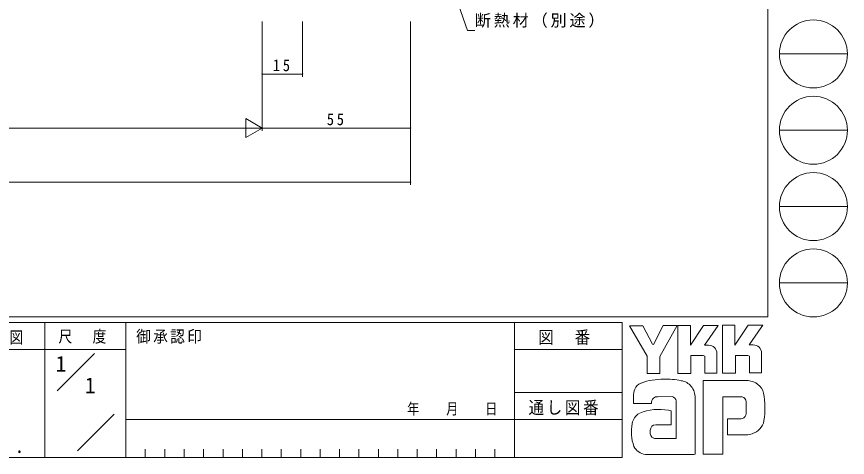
# Model space of a CAD drawing. Units: millimetres, scale not verified. Extents: x -567 to 567, y -403 to 403.
# Drawn here: x 258.8 to 566.7, y -403 to -239.7 of the extents above; entities that cross this region are included whole.
import ezdxf
from ezdxf.enums import TextEntityAlignment as Align

# ---------------------------------------------------------------- set-up
doc = ezdxf.new("R2010")
doc.units = ezdxf.units.MM
doc.header["$LTSCALE"] = 2
doc.layers.add('0-1_YKK_ZWAK', color=7, linetype='Continuous', lineweight=18)
doc.layers.add('0-7_YKK_D', color=6, linetype='Continuous', lineweight=18)
doc.layers.add('0-2_USER1', color=7, linetype='Continuous')
doc.styles.add('ＭＳ ゴシック', font='')
doc.styles.get('ＭＳ ゴシック').set_extended_font_data('MS Gothic')

msp = doc.modelspace()

# ---------------------------------------------------------------- linework, layer by layer
at = {"layer": '0-1_YKK_ZWAK'}
for p, q in [((537.274, 399), (537.274, -351)), ((541.526, -253.56), (566.726, -253.56)), ((541.526, -281.84), (566.726, -281.84)), ((541.526, -310.12), (566.726, -310.12)), ((541.526, -338.4), (566.726, -338.4)), ((537.274, -351), (-562.726, -351)), ((483.274, -353), (-562.726, -353)), ((269.274, -353), (269.274, -403)), ((299.274, -353), (299.274, -403)), ((443.274, -353), (443.274, -403)), ((483.274, -353), (483.274, -403)), ((498.468, -354.14), (494.818, -361.245)), ((520.38, -354.024), (525.052, -354.024)), ((520.38, -371.748), (520.38, -354.024)), ((529.956, -354.024), (535.362, -354.024)), ((535.362, -354.024), (534.822, -354.951)), ((485.898, -354.294), (490.918, -354.294)), ((492.462, -365.569), (485.898, -354.294)), ((503.931, -371.902), (503.931, -354.178)), ((534.822, -354.951), (530.362, -361.322)), ((270.68, -362.999), (173.274, -362.999)), ((270.68, -362.999), (299.274, -362.999)), ((443.274, -363), (483.274, -363)), ((515.244, -361.438), (513.76, -361.438)), ((531.846, -361.322), (530.362, -361.322)), ((273.803, -378.337), (287.65, -364.49)), ((513.236, -365.26), (508.68, -365.26)), ((518.333, -364.527), (518.333, -371.786)), ((525.245, -365.222), (525.245, -371.748)), ((529.802, -365.222), (525.245, -365.222)), ((530.42, -365.453), (529.802, -365.222)), ((530.42, -371.709), (530.42, -365.453)), ((534.937, -364.527), (534.937, -371.709)), ((525.245, -371.748), (520.38, -371.748)), ((530.42, -371.637), (530.492, -371.709)), ((534.937, -371.709), (530.42, -371.709)), ((529.879, -374.566), (513.314, -374.566)), ((513.314, -374.566), (513.314, -401.866)), ((443.274, -378.999), (483.274, -378.999)), ((487.443, -383.1), (487.443, -380.344)), ((501.768, -380.436), (496.486, -380.536)), ((510.302, -380.976), (510.302, -401.828)), ((520.496, -380.513), (527.137, -380.513)), ((520.496, -401.866), (520.496, -380.513)), ((494.084, -383.1), (487.443, -383.1)), ((503.313, -395.958), (503.313, -382.057)), ((529.236, -382.652), (529.261, -386.415)), ((281.377, -400.636), (294.983, -387.03)), ((299.274, -389), (443.274, -389)), ((483.274, -388.999), (443.274, -388.999)), ((501.382, -390.9), (495.676, -390.907)), ((522.234, -388.699), (522.234, -394.607)), ((527.292, -388.699), (522.234, -388.699)), ((495.281, -395.958), (503.313, -395.958)), ((502.695, -395.958), (503.197, -395.958)), ((503.313, -395.957), (503.314, -395.958)), ((522.234, -394.607), (529.84, -394.607)), ((529.84, -394.607), (531.385, -394.259)), ((306.474, -400), (306.474, -403)), ((313.674, -400), (313.674, -403)), ((320.874, -400), (320.874, -403)), ((328.074, -400), (328.074, -403)), ((335.274, -400), (335.274, -403)), ((342.474, -400), (342.474, -403)), ((349.674, -400), (349.674, -403)), ((356.874, -400), (356.874, -403)), ((364.074, -400), (364.074, -403)), ((371.274, -400), (371.274, -403)), ((378.474, -400), (378.474, -403)), ((385.674, -400), (385.674, -403)), ((392.874, -400), (392.874, -403)), ((400.074, -400), (400.074, -403)), ((407.274, -400), (407.274, -403)), ((414.474, -400), (414.474, -403)), ((421.674, -400), (421.674, -403)), ((428.874, -400), (428.874, -403)), ((436.074, -400), (436.074, -403)), ((-562.726, -403), (483.274, -403)), ((494.084, -401.944), (491.96, -401.944)), ((509.838, -401.905), (494.084, -401.944)), ((510.302, -401.828), (509.838, -401.905))]:
    msp.add_line(p, q, dxfattribs=at)
for points in [[(498.468, -354.14), (503.648, -354.14), (497.173, -365.608)], [(503.931, -354.178), (508.526, -354.178), (508.526, -361.462), (513.352, -354.101)], [(513.352, -354.101), (518.817, -354.101), (513.76, -361.438)], [(525.052, -354.024), (525.052, -361.441), (529.956, -354.024)], [(490.918, -354.294), (494.509, -361.013), (494.818, -361.245)], [(497.173, -365.608), (497.173, -371.941), (492.462, -371.941), (492.462, -365.569)], [(508.68, -365.26), (508.68, -371.902), (503.931, -371.902)], [(518.333, -371.786), (513.854, -371.786), (513.854, -365.492), (513.236, -365.26)], [(500.378, -385.533), (501.382, -385.764), (501.382, -390.9)], [(513.314, -401.866), (519.376, -401.866), (520.496, -401.866)]]:
    msp.add_lwpolyline(points, dxfattribs=at)
for centre in [(554.126, -253.56), (554.126, -281.84), (554.126, -310.12), (554.126, -338.4)]:
    msp.add_circle(centre, 12.6, dxfattribs=at)
for centre, radius, start, end in [((515.244, -364.527), 3.089, 0.00166, 89.99604), ((531.846, -364.411), 3.089, 0.00166, 89.99604), ((491.283, -378.793), 3.491, 109.02127, 161.51264), ((498.591, -399.287), 25.257, 89.89165, 109.30848), ((499.333, -403.662), 29.64, 78.7801, 91.46938), ((504.032, -380.852), 6.355, 40.66422, 80.31694), ((529.662, -380.772), 6.202, 14.44572, 87.08746), ((494.644, -380.38), 7.196, 158.41083, 179.71775), ((503.715, -380.836), 6.588, 358.78059, 38.76563), ((497.096, -383.01), 3.013, 138.46382, 181.71359), ((496.295, -382.958), 2.43, 85.50551, 126.78038), ((501.068, -382.649), 2.321, 14.7552, 72.44995), ((527.366, -382.256), 1.756, 16.43123, 96.91661), ((524.033, -383.297), 5.248, 4.93423, 17.03552), ((506.368, -384.696), 29.8, 350.99027, 10.67625), ((492.455, -391.468), 5.583, 121.82711, 169.08475), ((496.874, -404.22), 19.013, 79.38098, 112.05825), ((527.293, -386.834), 1.865, 269.95468, 342.90145), ((524.002, -385.916), 5.281, 343.6902, 354.75362), ((502.487, -393.564), 15.832, 168.76372, 199.80079), ((495.688, -392.97), 2.064, 90.33953, 178.03639), ((529.752, -388.35), 6.13, 285.44291, 349.90448), ((496.963, -393.469), 3.384, 171.08203, 216.71923), ((495.631, -393.807), 2.18, 230.9728, 260.75491), ((492.474, -396.489), 5.461, 207.31435, 263.59464)]:
    msp.add_arc(centre, radius, start, end, dxfattribs=at)
at = {"layer": '0-7_YKK_D'}
for p, q in [((408.46, -194.467), (425.898, -244.886)), ((349.764, -241.5), (349.764, -262)), ((349.764, -241.5), (349.764, -282)), ((349.764, -241.5), (349.764, -282)), ((364.764, -241.5), (364.764, -262)), ((404.764, -241.5), (404.764, -282)), ((404.765, -241.5), (404.765, -301.999)), ((425.898, -244.886), (428.598, -244.886)), ((349.764, -261), (364.764, -261)), ((343.702, -277.5), (343.702, -284.5)), ((349.764, -281), (343.702, -277.5)), ((16.764, -281), (342.764, -281)), ((349.764, -281), (337.64, -281)), ((349.764, -281), (343.702, -284.5)), ((349.764, -281), (404.764, -281)), ((-45.235, -301.001), (404.765, -300.999))]:
    msp.add_line(p, q, dxfattribs=at)
for centre, start, end in [((349.764, -261), 0, 180), ((349.764, -261), 180, 0), ((364.764, -261), 0, 180), ((364.764, -261), 180, 0), ((404.764, -281), 0, 180), ((404.764, -281), 180, 0), ((404.765, -300.999), 0.00033, 180.00033), ((404.765, -300.999), 180.00033, 0.00033)]:
    msp.add_arc(centre, 0.106, start, end, dxfattribs=at)

# ---------------------------------------------------------------- texts
at = {"layer": '0-1_YKK_ZWAK', "attachment_point": 7, "style": 'ＭＳ ゴシック'}
for s, insert, char_height in [('\\T1.24;\\W0.85;作\\~\\~図', (243.445, -361.232), 4.399), ('\\T1.24;\\W0.85;尺\\~\\~度', (274.292, -360.91), 4.399), ('\\T1.17;\\W0.9;御承認印', (303.084, -360.904), 4.399), ('\\T1.17;\\W0.9;図\u3000番', (452.128, -361.374), 4.692), ('\\T1.17;\\W0.9;通し図番', (448.529, -387.406), 4.692), ('\\T1.28;\\W0.8;年\\~\\~\\~月\\~\\~\\~日', (403.526, -387.527), 4.147), ('\\T1.24;\\W0.85;\\~．\\~．', (243.638, -401.494), 5.132)]:
    msp.add_mtext(s, dxfattribs=dict(at, insert=insert, char_height=char_height))
at = {"layer": '0-2_USER1', "style": 'ＭＳ ゴシック'}
for p in [(273.274, -372.999), (284.036, -380.999)]:
    msp.add_text('1', height=5.865, dxfattribs=at).set_placement(p, align=Align.BOTTOM_LEFT)
at = {"layer": '0-7_YKK_D', "color": 7, "char_height": 4.399, "attachment_point": 7, "style": 'ＭＳ ゴシック'}
for s, insert in [('\\T1.17;断熱材（別途）', (428.598, -243.886)), ('\\T1.37;\\W0.9;15', (353.744, -260)), ('\\T1.37;\\W0.9;55', (373.744, -280))]:
    msp.add_mtext(s, dxfattribs=dict(at, insert=insert))

doc.saveas('drawing.dxf')
